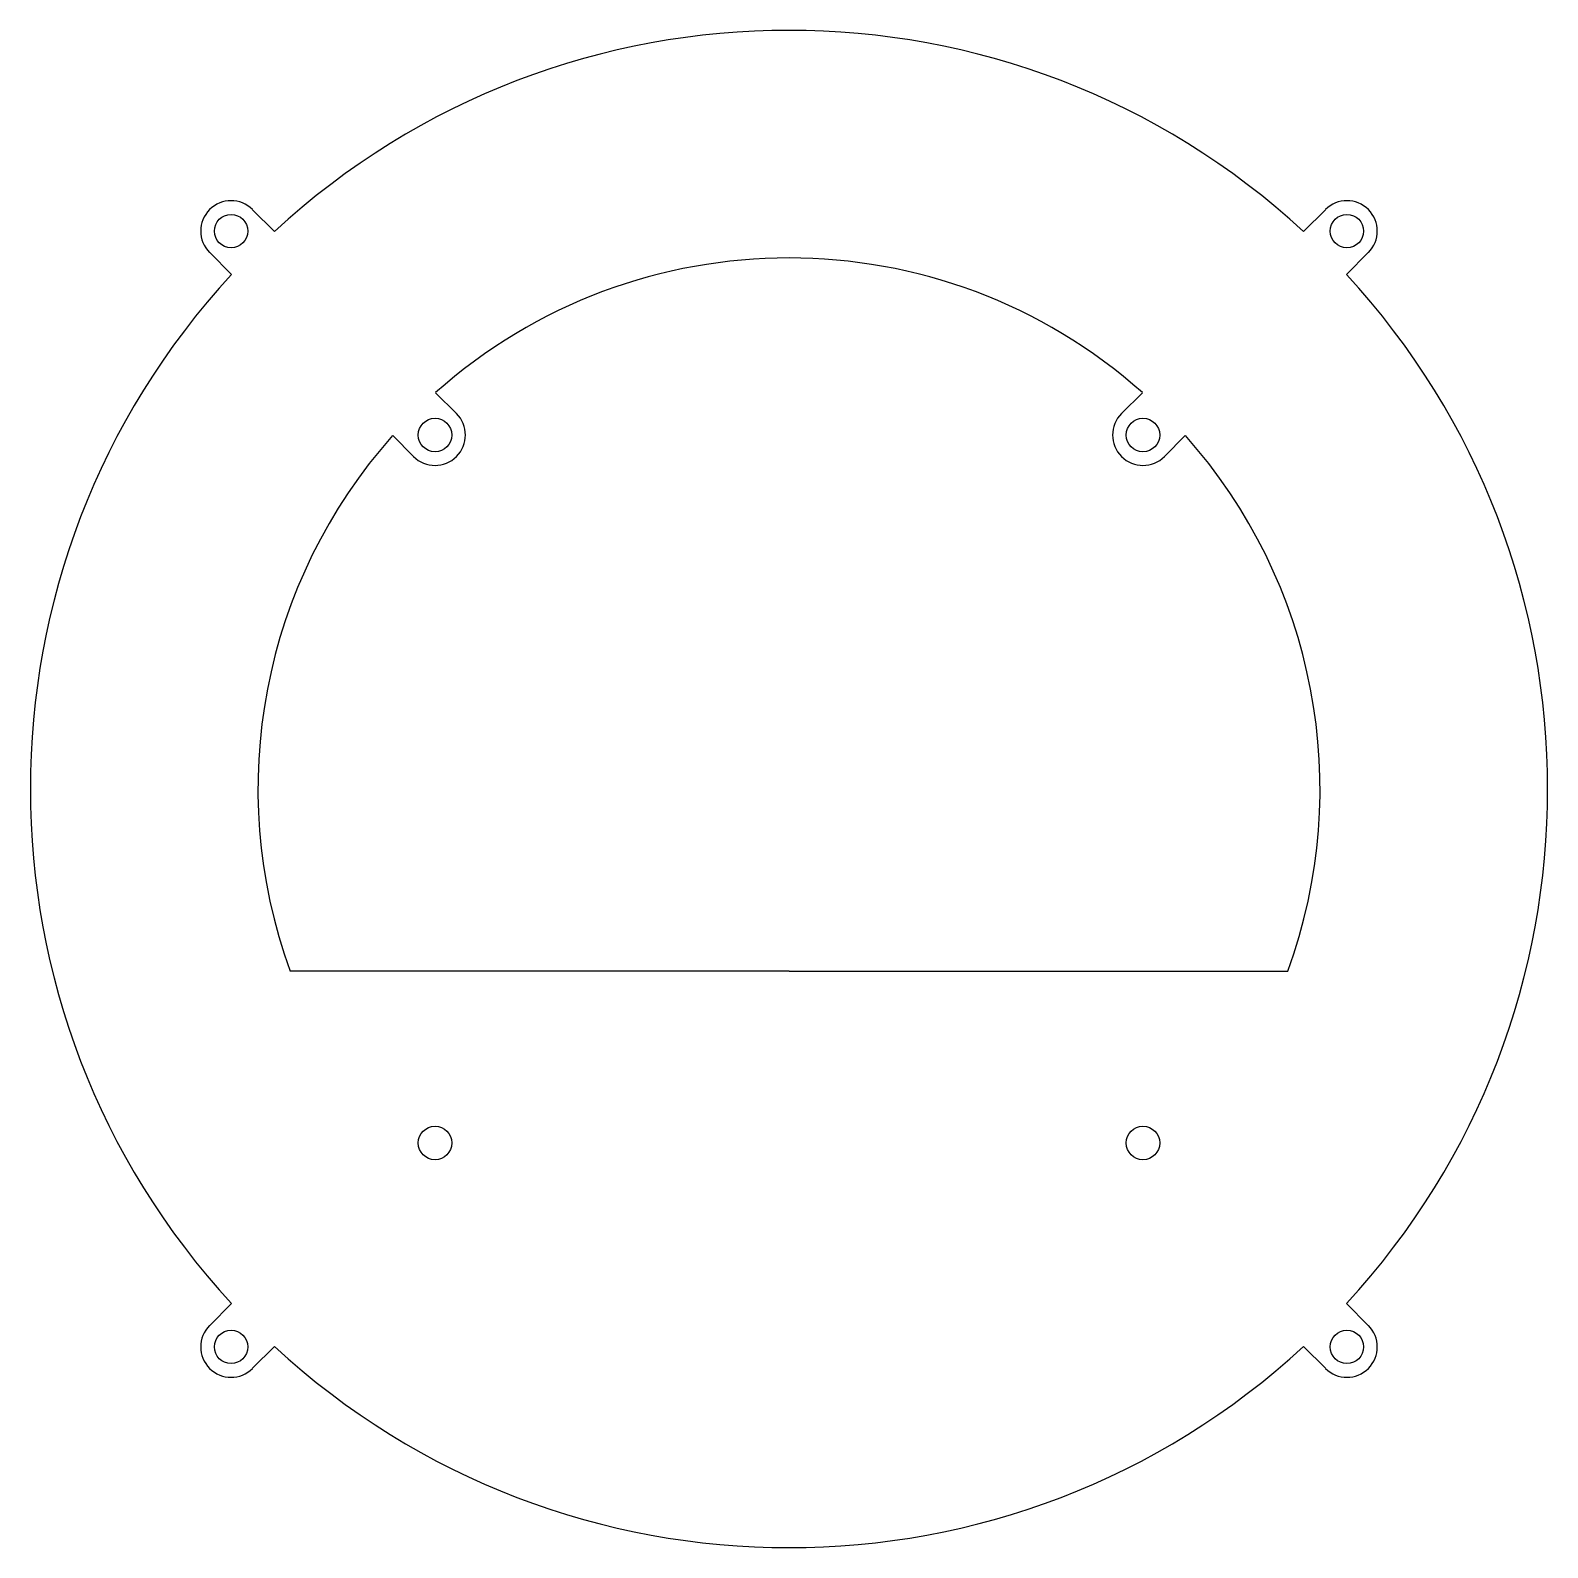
# Model space of a CAD drawing. Header units: millimetres. Extents: x -50 to 50, y -50 to 50.
import ezdxf

# ---------------------------------------------------------------- set-up
doc = ezdxf.new("R2010")
doc.units = ezdxf.units.MM

msp = doc.modelspace()

# ---------------------------------------------------------------- linework, layer by layer
for p, q in [((-35.36, 38.18), (-33.91, 36.74)), ((35.36, 38.18), (33.91, 36.74)), ((-38.18, 35.36), (-36.74, 33.91)), ((38.18, 35.36), (36.74, 33.91)), ((-21.92, 24.75), (-23.29, 26.12)), ((23.29, 26.12), (21.92, 24.75)), ((-26.12, 23.29), (-24.75, 21.92)), ((24.75, 21.92), (26.12, 23.29)), ((0, -12), (-32.88, -12)), ((0, -12), (32.88, -12)), ((-38.18, -35.36), (-36.74, -33.91)), ((38.18, -35.36), (36.74, -33.91)), ((-35.36, -38.18), (-33.91, -36.74)), ((35.36, -38.18), (33.91, -36.74))]:
    msp.add_line(p, q)
for centre in [(-36.77, 36.77), (36.77, 36.77), (-23.33, 23.33), (23.33, 23.33), (-23.33, -23.33), (23.33, -23.33), (-36.77, -36.77), (36.77, -36.77)]:
    msp.add_circle(centre, 1.1)
for centre, radius, start, end in [((0, 0), 50, 47.2924, 132.7076), ((-36.77, 36.77), 2, 45, 225), ((36.77, 36.77), 2, 315, 135), ((0, 0), 35, 48.2758, 131.7242), ((0, 0), 50, 137.2924, 222.7076), ((0, 0), 50, 317.2924, 42.7076), ((-23.33, 23.33), 2, 225, 45), ((23.33, 23.33), 2, 135, 315), ((0, 0), 35, 138.2758, 200.051), ((0, 0), 35, 339.949, 41.7242), ((-36.77, -36.77), 2, 135, 315), ((36.77, -36.77), 2, 225, 45), ((0, 0), 50, 227.2924, 312.7076)]:
    msp.add_arc(centre, radius, start, end)

doc.saveas('drawing.dxf')
